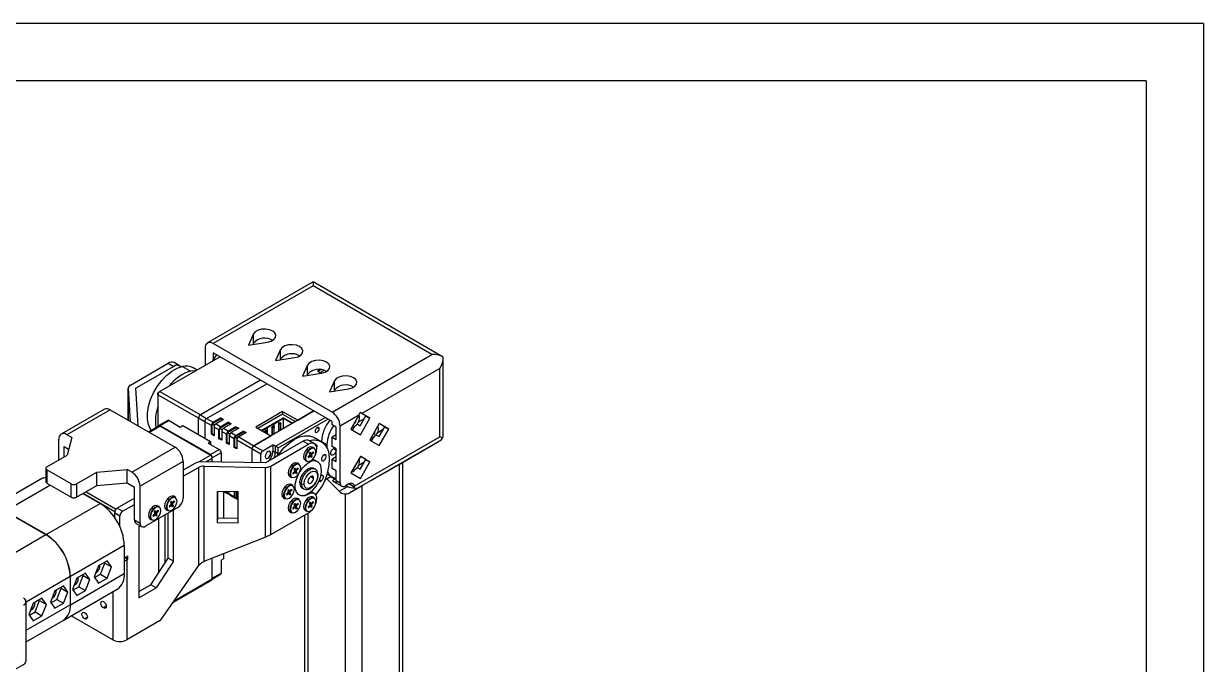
# Model space of a CAD drawing. Header units: millimetres. Extents: x 1167 to 2427, y 18 to 909.
# Drawn here: x 2117.7 to 2426.9, y 740.6 to 908.5 of the extents above; entities that cross this region are included whole.
import ezdxf

# ---------------------------------------------------------------- set-up
doc = ezdxf.new("R2010")
doc.units = ezdxf.units.MM
for name, color, linetype in [('1轮廓实线层', 7, 'Continuous'), ('2细线层', 4, 'Continuous'), ('图框层', 7, 'Continuous')]:
    doc.layers.add(name, color=color, linetype=linetype)

# ---------------------------------------------------------------- blocks, each defined once
blk = doc.blocks.new('ZwmFrameMain_A3^_^无分区图框^_^landscape')
at = {"layer": '1轮廓实线层'}
for q in [(0, 287), (390, 0)]:
    blk.add_line((390, 287), q, dxfattribs=at)
at = {"layer": '2细线层'}
for q in [(-25, 292), (395, -5)]:
    blk.add_line((395, 292), q, dxfattribs=at)

msp = doc.modelspace()

# ---------------------------------------------------------------- linework, layer by layer
at = {"color": 7, "linetype": 'Continuous', "lineweight": 25}
for p, q in [((2193.585, 840.828), (2165.922, 824.859)), ((2193.585, 839.814), (2167.422, 824.71)), ((2227.698, 821.136), (2193.585, 840.828)), ((2193.585, 840.828), (2193.585, 839.814)), ((2224.698, 821.853), (2193.585, 839.814)), ((2177.96, 827.2), (2176.615, 824.302)), ((2177.96, 824.75), (2177.96, 827.2)), ((2165.301, 823.485), (2165.301, 818.995)), ((2198.535, 806.749), (2167.422, 824.71)), ((2176.615, 824.302), (2181.634, 825.079)), ((2177.96, 824.75), (2177.84, 824.492)), ((2185.031, 823.118), (2183.686, 820.22)), ((2185.031, 820.668), (2185.031, 823.118)), ((2145.732, 813.821), (2155.631, 819.536)), ((2169.19, 821.24), (2153.422, 812.137)), ((2155.631, 819.536), (2157.045, 818.72)), ((2158.545, 818.868), (2157.131, 819.685)), ((2198.535, 804.3), (2167.422, 822.261)), ((2167.422, 822.261), (2167.422, 820.516)), ((2183.686, 820.22), (2188.705, 820.996)), ((2185.031, 820.668), (2184.911, 820.41)), ((2198.535, 806.749), (2224.698, 821.853)), ((2227.698, 800.757), (2227.698, 821.135)), ((2157.045, 818.72), (2147.146, 813.005)), ((2161.423, 817.444), (2159.301, 818.669)), ((2163.156, 817.757), (2162.186, 818.317)), ((2192.102, 819.036), (2190.757, 816.138)), ((2190.757, 816.138), (2195.776, 816.914)), ((2192.102, 816.586), (2191.982, 816.328)), ((2192.102, 816.586), (2192.102, 819.036)), ((2195.298, 817.861), (2194.717, 817.526)), ((2194.717, 817.526), (2195.424, 817.117)), ((2195.604, 817.834), (2194.893, 817.424)), ((2195.424, 817.117), (2196.387, 817.673)), ((2226.819, 818.179), (2206.338, 806.355)), ((2226.819, 800.25), (2226.819, 818.179)), ((2179.797, 815.117), (2164.028, 806.014)), ((2165.655, 805.075), (2181.423, 814.178)), ((2199.173, 814.953), (2197.828, 812.056)), ((2199.173, 812.504), (2199.173, 814.953)), ((2145.146, 813.005), (2145.146, 804.584)), ((2145.147, 812.967), (2145.636, 804.301)), ((2147.695, 803.266), (2147.146, 813.005)), ((2152.927, 811.28), (2152.927, 811.688)), ((2163.533, 805.157), (2152.927, 811.28)), ((2152.927, 811.28), (2152.927, 802.944)), ((2153.422, 812.137), (2164.028, 806.014)), ((2197.828, 812.056), (2202.847, 812.832)), ((2199.173, 812.504), (2199.053, 812.246)), ((2138.871, 807.488), (2127.558, 800.957)), ((2140.371, 807.34), (2129.058, 800.809)), ((2140.371, 807.34), (2157.413, 797.502)), ((2193.797, 807.035), (2178.029, 797.932)), ((2189.557, 804.587), (2193.797, 807.035)), ((2155.493, 804.557), (2153.16, 803.21)), ((2155.843, 804.522), (2153.51, 803.175)), ((2155.843, 804.522), (2158.778, 802.828)), ((2163.533, 800.818), (2163.533, 805.157)), ((2165.16, 804.218), (2163.533, 805.157)), ((2164.028, 806.014), (2165.655, 805.075)), ((2165.16, 804.218), (2165.16, 799.879)), ((2166.927, 803.198), (2165.16, 804.218)), ((2165.655, 805.075), (2167.422, 804.055)), ((2167.175, 803.708), (2169.402, 804.994)), ((2169.402, 805.198), (2167.422, 804.055)), ((2170.109, 804.79), (2168.129, 803.647)), ((2169.155, 802.565), (2171.382, 803.851)), ((2169.402, 805.198), (2170.109, 804.79)), ((2169.402, 804.994), (2169.402, 805.198)), ((2169.402, 804.994), (2169.932, 804.688)), ((2171.382, 804.055), (2169.402, 802.912)), ((2171.382, 804.055), (2172.089, 803.647)), ((2171.382, 803.851), (2171.382, 804.055)), ((2171.382, 803.851), (2171.912, 803.545)), ((2185.597, 806.873), (2178.526, 802.791)), ((2185.597, 806.21), (2179.1, 802.459)), ((2179.978, 801.953), (2185.703, 805.258)), ((2185.844, 805.013), (2183.375, 803.587)), ((2183.686, 797.768), (2196.767, 805.32)), ((2184.393, 797.36), (2197.474, 804.912)), ((2185.597, 806.873), (2189.557, 804.587)), ((2185.597, 806.873), (2185.597, 806.21)), ((2185.597, 806.21), (2188.983, 804.256)), ((2188.211, 803.81), (2185.703, 805.258)), ((2188.07, 803.728), (2185.844, 805.013)), ((2185.845, 802.444), (2185.844, 805.013)), ((2198.535, 803.402), (2198.535, 804.3)), ((2205.581, 805.918), (2200.656, 803.075)), ((2205.581, 805.918), (2203.46, 802.244)), ((2204.543, 803.848), (2204.474, 804.001)), ((2204.805, 804.124), (2204.543, 803.848)), ((2204.61, 804.236), (2204.805, 804.124)), ((2204.805, 804.124), (2204.691, 804.376)), ((2206.974, 805.007), (2205.403, 804.1)), ((2205.914, 803.171), (2207.399, 805.743)), ((2206.055, 806.518), (2205.925, 806.593)), ((2205.96, 800.8), (2208.46, 805.13)), ((2207.399, 805.743), (2206.055, 806.518)), ((2208.46, 805.13), (2206.338, 806.355)), ((2207.399, 805.743), (2208.46, 805.13)), ((2130.313, 800.084), (2129.058, 800.809)), ((2147.696, 803.111), (2147.696, 803.228)), ((2153.16, 803.079), (2150.456, 801.518)), ((2166.662, 795.582), (2153.51, 803.175)), ((2153.51, 803.044), (2166.662, 795.452)), ((2158.778, 802.828), (2159.414, 803.195)), ((2159.414, 803.195), (2166.697, 798.991)), ((2166.927, 800.911), (2166.927, 803.198)), ((2167.104, 801.013), (2166.927, 800.911)), ((2167.634, 800.503), (2166.927, 800.911)), ((2167.104, 801.013), (2167.104, 803.585)), ((2167.634, 800.707), (2167.104, 801.013)), ((2168.907, 802.055), (2167.634, 802.789)), ((2167.634, 802.789), (2167.634, 800.503)), ((2168.129, 803.647), (2169.402, 802.912)), ((2168.907, 799.768), (2168.907, 802.055)), ((2169.084, 799.87), (2169.084, 802.442)), ((2169.614, 801.646), (2169.614, 799.36)), ((2170.887, 800.912), (2169.614, 801.646)), ((2172.089, 803.647), (2170.109, 802.504)), ((2170.109, 802.504), (2171.382, 801.769)), ((2170.887, 798.625), (2170.887, 800.912)), ((2171.064, 798.727), (2171.064, 801.299)), ((2171.135, 801.422), (2173.362, 802.708)), ((2173.362, 802.912), (2171.382, 801.769)), ((2174.069, 802.504), (2172.089, 801.361)), ((2172.089, 801.361), (2173.362, 800.626)), ((2173.114, 800.279), (2175.342, 801.565)), ((2173.362, 802.912), (2174.069, 802.504)), ((2173.362, 802.708), (2173.362, 802.912)), ((2173.362, 802.708), (2173.892, 802.402)), ((2175.342, 801.769), (2173.362, 800.626)), ((2176.049, 801.361), (2174.069, 800.218)), ((2175.342, 801.769), (2176.049, 801.361)), ((2175.342, 801.565), (2175.342, 801.769)), ((2175.342, 801.565), (2175.872, 801.259)), ((2178.526, 802.791), (2182.486, 800.505)), ((2181.597, 802.561), (2180.26, 801.789)), ((2180.955, 801.727), (2180.955, 801.388)), ((2181.455, 802.642), (2183.233, 803.669)), ((2181.455, 802.642), (2181.597, 802.561)), ((2181.555, 801.042), (2181.555, 801.727)), ((2181.597, 801.018), (2181.597, 802.561)), ((2182.751, 802.764), (2182.752, 800.658)), ((2183.233, 803.669), (2183.375, 803.587)), ((2183.233, 802.902), (2183.233, 803.669)), ((2183.352, 801.005), (2183.351, 802.765)), ((2183.375, 801.018), (2183.375, 803.587)), ((2184.547, 803.802), (2184.548, 801.695)), ((2185.148, 802.041), (2185.147, 803.802)), ((2199.596, 802.789), (2198.535, 803.402)), ((2199.596, 800.748), (2198.535, 800.135)), ((2199.596, 799.523), (2199.596, 802.789)), ((2200.656, 788.214), (2200.656, 803.075)), ((2203.46, 802.244), (2205.96, 800.8)), ((2204.415, 803.024), (2203.838, 802.025)), ((2205.1, 803.641), (2205.914, 803.171)), ((2210.909, 803.716), (2208.409, 799.385)), ((2209.493, 800.99), (2209.424, 801.143)), ((2209.754, 801.266), (2209.493, 800.99)), ((2209.56, 801.378), (2209.754, 801.266)), ((2209.754, 801.266), (2209.641, 801.518)), ((2210.05, 800.782), (2210.864, 800.312)), ((2211.924, 802.149), (2210.353, 801.242)), ((2210.864, 800.312), (2212.349, 802.884)), ((2213.409, 802.272), (2210.909, 803.716)), ((2211.005, 803.66), (2210.909, 803.715)), ((2210.909, 797.942), (2213.409, 802.272)), ((2212.349, 802.884), (2211.005, 803.66)), ((2212.349, 802.884), (2213.409, 802.272)), ((2126.936, 794.237), (2126.936, 799.584)), ((2128.351, 795.053), (2128.351, 797.706)), ((2128.351, 797.706), (2129.506, 797.039)), ((2130.313, 800.084), (2129.093, 795.482)), ((2166.061, 798.623), (2166.697, 798.991)), ((2166.061, 798.623), (2168.996, 796.929)), ((2166.697, 798.991), (2166.697, 798.256)), ((2169.084, 799.87), (2168.907, 799.768)), ((2169.614, 799.36), (2168.907, 799.768)), ((2169.614, 799.564), (2169.084, 799.87)), ((2171.064, 798.727), (2170.887, 798.625)), ((2171.594, 798.217), (2170.887, 798.625)), ((2171.594, 798.421), (2171.064, 798.727)), ((2171.594, 800.503), (2171.594, 798.217)), ((2172.867, 799.769), (2171.594, 800.503)), ((2172.867, 797.482), (2172.867, 799.769)), ((2173.044, 797.584), (2173.044, 800.156)), ((2177.534, 797.074), (2173.574, 799.36)), ((2173.574, 799.36), (2173.574, 797.074)), ((2174.069, 800.218), (2178.029, 797.932)), ((2178.029, 797.932), (2182.486, 800.505)), ((2178.029, 797.932), (2180.362, 796.585)), ((2180.362, 796.585), (2183.049, 798.136)), ((2190.987, 799.126), (2181.087, 793.411)), ((2182.501, 792.595), (2192.401, 798.309)), ((2183.686, 797.768), (2183.049, 798.136)), ((2183.049, 798.136), (2183.049, 796.503)), ((2184.393, 797.36), (2183.686, 797.768)), ((2183.686, 796.135), (2183.686, 797.768)), ((2190.987, 799.126), (2192.401, 798.309)), ((2193.901, 798.458), (2192.486, 799.274)), ((2195.845, 798.886), (2193.723, 800.111)), ((2195.79, 799.041), (2197.205, 798.224)), ((2195.79, 798.917), (2195.79, 799.041)), ((2197.205, 798.224), (2197.205, 797.467)), ((2198.535, 797.686), (2198.535, 800.135)), ((2198.535, 800.135), (2199.596, 799.523)), ((2199.596, 797.073), (2198.535, 797.686)), ((2204.365, 787.287), (2226.819, 800.25)), ((2226.198, 798.876), (2205.742, 787.067)), ((2208.409, 799.385), (2210.909, 797.942)), ((2209.365, 800.165), (2208.788, 799.167)), ((2216.213, 793.11), (2226.198, 798.876)), ((2123.79, 792.42), (2129.093, 795.482)), ((2146.099, 790.971), (2157.413, 797.502)), ((2166.662, 795.582), (2168.996, 796.929)), ((2169.491, 796.072), (2167.157, 794.725)), ((2167.157, 793.673), (2167.157, 794.725)), ((2167.157, 793.673), (2167.157, 794.594)), ((2169.491, 796.072), (2169.491, 793.629)), ((2173.044, 797.584), (2172.867, 797.482)), ((2173.574, 797.074), (2172.867, 797.482)), ((2173.574, 797.278), (2173.044, 797.584)), ((2177.534, 797.074), (2177.534, 793.478)), ((2179.867, 795.727), (2177.534, 797.074)), ((2179.867, 793.434), (2179.867, 795.727)), ((2182.38, 795.583), (2182.38, 796.304)), ((2182.519, 795.943), (2182.448, 795.983)), ((2183.049, 796.503), (2183.686, 796.135)), ((2183.686, 796.135), (2184.393, 796.135)), ((2184.252, 795.238), (2184.393, 796.135)), ((2184.393, 796.135), (2184.393, 797.36)), ((2191.917, 797.025), (2192.37, 796.764)), ((2192.259, 794.964), (2192.782, 795.515)), ((2192.259, 794.964), (2192.367, 794.724)), ((2192.367, 794.724), (2192.89, 795.276)), ((2192.827, 796.27), (2192.566, 795.994)), ((2192.566, 795.994), (2192.782, 795.515)), ((2192.673, 795.401), (2192.89, 795.276)), ((2192.685, 796.12), (2192.76, 795.954)), ((2192.76, 795.954), (2193.043, 795.791)), ((2192.827, 796.27), (2193.043, 795.791)), ((2192.977, 795.829), (2192.868, 795.715)), ((2193.084, 795.236), (2192.868, 795.715)), ((2192.868, 795.715), (2193.151, 795.551)), ((2193.106, 794.797), (2192.89, 795.276)), ((2193.084, 795.236), (2192.965, 795.109)), ((2193.566, 796.342), (2193.043, 795.791)), ((2193.084, 795.236), (2193.367, 795.072)), ((2193.367, 795.072), (2193.106, 794.797)), ((2193.674, 796.103), (2193.151, 795.551)), ((2193.367, 795.072), (2193.151, 795.551)), ((2193.91, 797.298), (2193.457, 797.559)), ((2193.457, 796.228), (2193.674, 796.103)), ((2193.566, 796.342), (2193.674, 796.103)), ((2199.596, 795.032), (2198.535, 794.42)), ((2199.596, 793.807), (2199.596, 797.073)), ((2205.96, 795.142), (2203.46, 790.812)), ((2206.055, 795.087), (2205.959, 795.142)), ((2208.46, 793.699), (2205.96, 795.142)), ((2207.399, 794.311), (2206.055, 795.087)), ((2212.522, 790.98), (2219.593, 795.062)), ((2216.091, 793.04), (2219.593, 795.062)), ((2123.497, 792.012), (2123.497, 788.501)), ((2130.154, 787.93), (2123.79, 791.604)), ((2123.79, 791.604), (2123.79, 788.093)), ((2136.871, 790.991), (2144.844, 791.696)), ((2146.099, 790.971), (2144.844, 791.696)), ((2144.844, 788.184), (2144.844, 791.696)), ((2159.534, 793.828), (2148.22, 787.297)), ((2159.534, 793.828), (2159.534, 784.193)), ((2162.738, 793.391), (2159.534, 791.541)), ((2159.534, 789.908), (2163.539, 792.22)), ((2163.539, 792.22), (2163.539, 766.432)), ((2181.087, 793.411), (2164.217, 793.728)), ((2165.018, 792.558), (2181.021, 792.257)), ((2165.018, 767.648), (2165.018, 792.558)), ((2181.021, 792.257), (2181.022, 773.936)), ((2182.501, 774.631), (2182.501, 792.595)), ((2187.917, 792.802), (2188.37, 792.541)), ((2188.827, 792.047), (2188.566, 791.772)), ((2188.566, 791.772), (2188.782, 791.293)), ((2188.685, 791.898), (2188.76, 791.732)), ((2188.76, 791.732), (2189.043, 791.568)), ((2188.827, 792.047), (2189.043, 791.568)), ((2188.977, 791.607), (2188.868, 791.492)), ((2189.084, 791.013), (2188.868, 791.492)), ((2188.868, 791.492), (2189.151, 791.329)), ((2189.566, 792.12), (2189.043, 791.568)), ((2189.674, 791.88), (2189.151, 791.329)), ((2189.91, 793.076), (2189.457, 793.337)), ((2189.457, 792.005), (2189.674, 791.88)), ((2189.566, 792.12), (2189.674, 791.88)), ((2191.457, 794.095), (2191.91, 793.834)), ((2194.113, 791.803), (2193.484, 792.166)), ((2194.759, 793.739), (2193.54, 794.443)), ((2198.535, 791.97), (2198.535, 794.42)), ((2198.535, 794.42), (2199.596, 793.807)), ((2199.596, 791.358), (2198.535, 791.97)), ((2204.415, 791.592), (2204.076, 791.004)), ((2204.543, 792.417), (2204.474, 792.57)), ((2204.543, 792.417), (2204.805, 792.693)), ((2204.61, 792.805), (2204.805, 792.693)), ((2204.805, 792.693), (2204.691, 792.945)), ((2205.1, 792.209), (2205.914, 791.739)), ((2206.974, 793.576), (2205.403, 792.669)), ((2205.914, 791.739), (2207.399, 794.311)), ((2205.96, 789.369), (2208.46, 793.699)), ((2216.213, 793.11), (2206.313, 787.395)), ((2207.399, 794.311), (2208.46, 793.699)), ((2209.02, 788.958), (2216.091, 793.04)), ((2216.091, 793.041), (2216.091, 793.04)), ((2216.213, 731.692), (2216.213, 793.11)), ((2217.091, 732.502), (2217.091, 793.617)), ((2122.635, 789.387), (2108.493, 781.223)), ((2122.635, 789.387), (2123.497, 789.722)), ((2131.568, 787.93), (2136.871, 790.991)), ((2136.871, 787.48), (2136.871, 790.991)), ((2187.457, 789.873), (2187.91, 789.611)), ((2188.259, 790.742), (2188.782, 791.293)), ((2188.259, 790.742), (2188.367, 790.502)), ((2188.367, 790.502), (2188.89, 791.053)), ((2188.673, 791.178), (2188.89, 791.053)), ((2189.106, 790.574), (2188.89, 791.053)), ((2189.084, 791.013), (2188.965, 790.887)), ((2189.084, 791.013), (2189.367, 790.85)), ((2189.367, 790.85), (2189.106, 790.574)), ((2189.367, 790.85), (2189.151, 791.329)), ((2198.276, 789.86), (2196.655, 788.925)), ((2198.276, 789.86), (2196.655, 788.925)), ((2197.145, 789.207), (2200.396, 785.99)), ((2197.247, 790.454), (2198.448, 789.761)), ((2198.224, 789.83), (2199.355, 789.177)), ((2199.596, 789.316), (2198.686, 788.791)), ((2198.686, 788.791), (2199.747, 788.179)), ((2198.949, 788.523), (2201.071, 787.298)), ((2199.596, 788.826), (2199.596, 791.358)), ((2199.596, 788.826), (2200.656, 788.214)), ((2203.46, 790.812), (2205.96, 789.369)), ((2204.076, 791.004), (2203.697, 791.223)), ((2212.522, 790.98), (2209.02, 788.958)), ((2123.79, 788.093), (2130.154, 784.419)), ((2130.154, 784.419), (2130.154, 787.93)), ((2131.568, 787.93), (2131.568, 784.419)), ((2131.568, 784.419), (2136.871, 787.48)), ((2133.269, 785.4), (2137.741, 782.818)), ((2133.356, 785.451), (2141.587, 780.7)), ((2134.064, 785.86), (2141.941, 781.312)), ((2136.871, 787.48), (2144.844, 788.184)), ((2144.844, 788.184), (2146.806, 787.052)), ((2146.806, 778.478), (2146.806, 787.052)), ((2148.22, 777.662), (2148.22, 787.297)), ((2173.949, 785.858), (2168.452, 785.961)), ((2168.452, 785.961), (2168.452, 777.796)), ((2168.517, 785.96), (2168.517, 778.95)), ((2170.127, 785.93), (2170.127, 778.919)), ((2170.127, 785.926), (2171.032, 785.403)), ((2170.887, 785.915), (2170.887, 785.724)), ((2171.064, 785.912), (2171.064, 785.54)), ((2171.085, 785.494), (2171.607, 785.193)), ((2171.594, 785.316), (2171.594, 785.902)), ((2171.594, 785.316), (2172.867, 784.581)), ((2172.867, 785.878), (2172.867, 784.581)), ((2173.044, 785.875), (2173.044, 784.397)), ((2173.574, 784.173), (2173.574, 785.865)), ((2173.949, 777.692), (2173.949, 785.858)), ((2186.261, 787.227), (2186.713, 786.966)), ((2186.602, 785.166), (2187.125, 785.717)), ((2186.71, 784.927), (2187.233, 785.478)), ((2187.17, 786.472), (2186.909, 786.196)), ((2186.909, 786.196), (2187.125, 785.717)), ((2187.016, 785.603), (2187.233, 785.478)), ((2187.029, 786.322), (2187.104, 786.156)), ((2187.104, 786.156), (2187.386, 785.993)), ((2187.17, 786.472), (2187.386, 785.993)), ((2187.32, 786.031), (2187.212, 785.917)), ((2187.428, 785.438), (2187.212, 785.917)), ((2187.212, 785.917), (2187.494, 785.753)), ((2187.449, 784.999), (2187.233, 785.478)), ((2187.428, 785.438), (2187.308, 785.312)), ((2187.909, 786.544), (2187.386, 785.993)), ((2187.428, 785.438), (2187.71, 785.274)), ((2188.017, 786.305), (2187.494, 785.753)), ((2187.71, 785.274), (2187.494, 785.753)), ((2188.253, 787.5), (2187.8, 787.761)), ((2187.801, 786.43), (2188.017, 786.305)), ((2187.909, 786.544), (2188.017, 786.305)), ((2190.484, 786.97), (2191.113, 786.607)), ((2193.901, 785.393), (2193.049, 785.885)), ((2200.396, 785.99), (2202.634, 787.284)), ((2202.962, 787.912), (2202.07, 787.397)), ((2202.254, 787.503), (2202.634, 787.284)), ((2203.209, 785.603), (2206.667, 787.599)), ((2205.742, 787.067), (2203.209, 785.603)), ((2204.365, 787.287), (2204.369, 787.099)), ((2206.667, 787.599), (2206.313, 787.395)), ((2206.313, 787.395), (2206.313, 725.977)), ((2123.599, 774.654), (2137.741, 782.818)), ((2146.806, 784.193), (2142.232, 781.553)), ((2143.646, 780.736), (2146.806, 782.561)), ((2153.265, 781.958), (2152.812, 782.219)), ((2155.515, 784.134), (2155.968, 783.872)), ((2155.857, 782.073), (2156.379, 782.624)), ((2155.965, 781.833), (2156.487, 782.384)), ((2156.425, 783.379), (2156.163, 783.103)), ((2156.163, 783.103), (2156.379, 782.624)), ((2156.271, 782.509), (2156.487, 782.384)), ((2156.283, 783.229), (2156.358, 783.063)), ((2156.358, 783.063), (2156.641, 782.9)), ((2156.425, 783.379), (2156.641, 782.9)), ((2156.575, 782.938), (2156.466, 782.823)), ((2156.682, 782.344), (2156.466, 782.823)), ((2156.466, 782.823), (2156.749, 782.66)), ((2156.703, 781.905), (2156.487, 782.384)), ((2156.682, 782.344), (2156.562, 782.218)), ((2157.164, 783.451), (2156.641, 782.9)), ((2156.682, 782.344), (2156.965, 782.181)), ((2157.272, 783.211), (2156.749, 782.66)), ((2156.965, 782.181), (2156.749, 782.66)), ((2157.507, 784.407), (2157.055, 784.668)), ((2157.055, 783.336), (2157.272, 783.211)), ((2157.164, 783.451), (2157.272, 783.211)), ((2171.739, 784.995), (2173.012, 784.26)), ((2173.064, 784.351), (2173.587, 784.05)), ((2173.719, 783.852), (2173.949, 783.72)), ((2185.801, 784.297), (2186.253, 784.036)), ((2186.602, 785.166), (2186.71, 784.927)), ((2187.71, 785.274), (2187.449, 784.999)), ((2187.917, 783.564), (2188.37, 783.303)), ((2188.827, 782.809), (2188.566, 782.534)), ((2188.566, 782.534), (2188.782, 782.055)), ((2188.685, 782.66), (2188.76, 782.494)), ((2188.76, 782.494), (2189.043, 782.33)), ((2188.827, 782.809), (2189.043, 782.33)), ((2188.977, 782.369), (2188.868, 782.254)), ((2189.084, 781.775), (2188.868, 782.254)), ((2188.868, 782.254), (2189.151, 782.091)), ((2189.566, 782.882), (2189.043, 782.33)), ((2189.674, 782.642), (2189.151, 782.091)), ((2189.91, 783.838), (2189.457, 784.099)), ((2189.457, 782.767), (2189.674, 782.642)), ((2189.566, 782.882), (2189.674, 782.642)), ((2191.917, 783.96), (2192.37, 783.699)), ((2192.259, 781.899), (2192.782, 782.451)), ((2192.367, 781.66), (2192.89, 782.211)), ((2192.827, 783.205), (2192.566, 782.93)), ((2192.566, 782.93), (2192.782, 782.451)), ((2192.673, 782.336), (2192.89, 782.211)), ((2192.685, 783.056), (2192.76, 782.89)), ((2192.76, 782.89), (2193.043, 782.726)), ((2192.827, 783.205), (2193.043, 782.726)), ((2192.977, 782.764), (2192.868, 782.65)), ((2193.084, 782.171), (2192.868, 782.65)), ((2192.868, 782.65), (2193.151, 782.487)), ((2193.106, 781.732), (2192.89, 782.211)), ((2193.566, 783.277), (2193.043, 782.726)), ((2193.674, 783.038), (2193.151, 782.487)), ((2193.367, 782.008), (2193.151, 782.487)), ((2193.91, 784.233), (2193.457, 784.495)), ((2193.457, 783.163), (2193.674, 783.038)), ((2193.566, 783.277), (2193.674, 783.038)), ((2112.972, 780.765), (2123.578, 774.642)), ((2123.599, 774.654), (2112.993, 780.777)), ((2142.939, 779.512), (2141.524, 780.328)), ((2141.524, 780.328), (2141.524, 779.195)), ((2142.232, 781.553), (2143.646, 780.736)), ((2142.939, 776.71), (2142.939, 779.512)), ((2158.12, 781.744), (2149.634, 776.845)), ((2151.272, 781.684), (2151.725, 781.423)), ((2151.614, 779.623), (2152.137, 780.175)), ((2151.614, 779.623), (2151.722, 779.384)), ((2151.722, 779.384), (2152.245, 779.935)), ((2152.182, 780.929), (2151.921, 780.654)), ((2151.921, 780.654), (2152.137, 780.175)), ((2152.028, 780.06), (2152.245, 779.935)), ((2152.04, 780.78), (2152.115, 780.614)), ((2152.115, 780.614), (2152.398, 780.45)), ((2152.182, 780.929), (2152.398, 780.45)), ((2152.332, 780.489), (2152.223, 780.374)), ((2152.439, 779.895), (2152.223, 780.374)), ((2152.223, 780.374), (2152.506, 780.211)), ((2152.461, 779.456), (2152.245, 779.935)), ((2152.439, 779.895), (2152.32, 779.769)), ((2152.921, 781.002), (2152.398, 780.45)), ((2152.439, 779.895), (2152.722, 779.732)), ((2152.722, 779.732), (2152.461, 779.456)), ((2153.029, 780.762), (2152.506, 780.211)), ((2152.722, 779.732), (2152.506, 780.211)), ((2152.812, 780.887), (2153.029, 780.762)), ((2152.921, 781.002), (2153.029, 780.762)), ((2154.783, 767.249), (2154.783, 779.817)), ((2155.055, 781.204), (2155.508, 780.943)), ((2155.589, 768.486), (2155.589, 780.283)), ((2155.857, 782.073), (2155.965, 781.833)), ((2156.965, 782.181), (2156.703, 781.905)), ((2157.003, 767.669), (2157.003, 781.099)), ((2182.501, 774.631), (2192.401, 780.346)), ((2187.457, 780.635), (2187.91, 780.373)), ((2188.259, 781.503), (2188.782, 782.055)), ((2188.259, 781.503), (2188.367, 781.264)), ((2188.367, 781.264), (2188.89, 781.815)), ((2188.673, 781.94), (2188.89, 781.815)), ((2189.106, 781.336), (2188.89, 781.815)), ((2189.084, 781.775), (2188.965, 781.649)), ((2189.084, 781.775), (2189.367, 781.612)), ((2189.367, 781.612), (2189.106, 781.336)), ((2189.367, 781.612), (2189.151, 782.091)), ((2191.292, 779.706), (2191.292, 732.502)), ((2191.457, 781.03), (2191.91, 780.769)), ((2192.259, 781.899), (2192.367, 781.66)), ((2193.084, 782.171), (2192.965, 782.045)), ((2193.084, 782.171), (2193.367, 782.008)), ((2193.367, 782.008), (2193.106, 781.732)), ((2146.806, 778.478), (2148.22, 777.662)), ((2147.22, 777.563), (2148.635, 776.746)), ((2148.342, 776.915), (2147.923, 776.673)), ((2147.923, 776.673), (2147.923, 758.084)), ((2150.812, 778.755), (2151.265, 778.493)), ((2153.156, 764.755), (2153.156, 778.878)), ((2168.517, 778.95), (2168.452, 777.796)), ((2168.452, 777.796), (2173.949, 777.692)), ((2173.949, 778.848), (2168.517, 778.95)), ((2109.012, 766.233), (2123.578, 774.642)), ((2165.018, 767.648), (2181.022, 773.936)), ((2181.022, 773.936), (2181.749, 774.358)), ((2144.105, 771.796), (2129.963, 763.632)), ((2144.105, 771.796), (2144.105, 764.447)), ((2139.592, 767.802), (2137.305, 766.482)), ((2137.824, 764.25), (2138.967, 767.196)), ((2138.967, 767.196), (2138.844, 767.37)), ((2138.967, 767.196), (2140.735, 766.175)), ((2140.735, 766.175), (2139.592, 767.802)), ((2144.105, 768.492), (2145.06, 769.043)), ((2144.353, 768.635), (2145.06, 768.227)), ((2144.777, 768.063), (2145.06, 768.227)), ((2144.777, 768.063), (2144.777, 747.095)), ((2145.06, 768.227), (2145.06, 769.043)), ((2151.049, 761.522), (2155.589, 768.486)), ((2157.003, 767.669), (2152.463, 760.706)), ((2157.003, 767.669), (2155.589, 768.486)), ((2167.157, 763.207), (2167.157, 768.489)), ((2167.157, 763.076), (2167.157, 768.489)), ((2169.491, 767.942), (2170.127, 768.31)), ((2169.491, 767.942), (2169.491, 764.554)), ((2170.127, 769.655), (2170.127, 768.31)), ((2129.963, 756.283), (2144.105, 764.447)), ((2133.935, 764.536), (2131.649, 763.216)), ((2132.167, 760.984), (2133.31, 763.93)), ((2133.31, 763.93), (2133.187, 764.105)), ((2133.31, 763.93), (2135.078, 762.91)), ((2135.078, 762.91), (2133.935, 764.536)), ((2137.305, 766.482), (2136.162, 763.536)), ((2136.285, 763.361), (2137.824, 764.25)), ((2137.824, 764.25), (2139.592, 763.229)), ((2139.592, 763.229), (2140.735, 766.175)), ((2153.732, 752.424), (2163.539, 766.432)), ((2167.146, 762.964), (2169.346, 764.233)), ((2167.157, 763.207), (2169.491, 764.554)), ((2128.186, 761.217), (2125.9, 759.898)), ((2126.418, 757.665), (2127.561, 760.612)), ((2127.561, 760.612), (2127.439, 760.786)), ((2127.561, 760.612), (2129.329, 759.591)), ((2129.329, 759.591), (2128.186, 761.217)), ((2129.942, 763.619), (2129.942, 756.27)), ((2129.963, 756.283), (2129.963, 763.632)), ((2131.649, 763.216), (2130.506, 760.27)), ((2130.628, 760.096), (2132.167, 760.984)), ((2132.167, 760.984), (2133.935, 759.963)), ((2133.935, 759.963), (2135.078, 762.91)), ((2136.162, 763.536), (2137.305, 761.909)), ((2137.305, 761.909), (2139.592, 763.229)), ((2147.923, 759.717), (2151.049, 761.522)), ((2147.923, 758.084), (2152.463, 760.706)), ((2152.463, 760.706), (2151.049, 761.522)), ((2156.864, 756.897), (2167.012, 762.756)), ((2122.529, 757.952), (2120.243, 756.632)), ((2121.905, 757.346), (2121.782, 757.52)), ((2123.672, 756.325), (2122.529, 757.952)), ((2125.9, 759.898), (2124.757, 756.951)), ((2124.879, 756.777), (2126.418, 757.665)), ((2125.275, 758.067), (2125.168, 758.011)), ((2126.418, 757.665), (2128.186, 756.645)), ((2128.099, 752.162), (2142.241, 760.326)), ((2128.186, 756.645), (2129.329, 759.591)), ((2130.506, 760.27), (2131.649, 758.644)), ((2131.649, 758.644), (2133.935, 759.963)), ((2118.353, 741.534), (2118.353, 757.048)), ((2120.243, 756.632), (2119.1, 753.686)), ((2119.223, 753.511), (2120.761, 754.4)), ((2119.618, 754.801), (2119.511, 754.746)), ((2120.761, 754.4), (2121.905, 757.346)), ((2120.761, 754.4), (2122.529, 753.379)), ((2121.905, 757.346), (2123.672, 756.325)), ((2122.529, 753.379), (2123.672, 756.325)), ((2124.757, 756.951), (2125.9, 755.325)), ((2125.9, 755.325), (2128.186, 756.645)), ((2118.353, 746.536), (2128.078, 752.15)), ((2119.1, 753.686), (2120.243, 752.059)), ((2120.243, 752.059), (2122.529, 753.379)), ((2141.1, 747.095), (2130.211, 753.381)), ((2153.313, 752.022), (2144.777, 747.095)), ((2108.794, 735.489), (2117.709, 740.636))]:
    msp.add_line(p, q, dxfattribs=at)
at = {"color": 8, "linetype": 'Continuous', "lineweight": 25}
for p, q in [((2145.147, 804.583), (2145.147, 812.967)), ((2153.51, 803.044), (2150.661, 801.4)), ((2167.746, 803.215), (2167.104, 803.585)), ((2167.175, 803.708), (2167.817, 803.337)), ((2169.726, 802.072), (2169.084, 802.442)), ((2169.155, 802.565), (2169.796, 802.194)), ((2171.706, 800.929), (2171.064, 801.299)), ((2171.135, 801.422), (2171.776, 801.051)), ((2181.043, 801.604), (2181.043, 801.337)), ((2182.839, 802.642), (2182.84, 800.709)), ((2184.635, 803.679), (2184.636, 801.746)), ((2194.646, 802.667), (2195.176, 802.361)), ((2195.146, 802.547), (2194.823, 802.734)), ((2173.686, 799.786), (2173.044, 800.156)), ((2173.114, 800.279), (2173.756, 799.908)), ((2163.6, 793.684), (2166.662, 795.452)), ((2167.157, 794.594), (2165.611, 793.702)), ((2197.003, 795.278), (2196.512, 795.562)), ((2198.888, 797.155), (2199.596, 796.747)), ((2192.966, 789.858), (2193.709, 789.43)), ((2195.27, 789.006), (2195.715, 788.749)), ((2124.727, 787.551), (2112.993, 780.777)), ((2170.544, 785.922), (2170.887, 785.724)), ((2171.064, 785.54), (2171.6, 785.231)), ((2171.6, 785.23), (2171.064, 785.54)), ((2190.492, 787.98), (2190.103, 788.205)), ((2192.401, 785.245), (2192.259, 785.326)), ((2202.07, 724.563), (2202.07, 785.284)), ((2204.369, 787.099), (2202.961, 787.912)), ((2173.044, 784.397), (2173.58, 784.088)), ((2173.58, 784.087), (2173.044, 784.397)), ((2173.574, 784.173), (2173.949, 783.956)), ((2192.171, 780.213), (2192.171, 730.278)), ((2129.942, 763.619), (2118.353, 756.929)), ((2157.142, 757.295), (2167.157, 763.076)), ((2141.1, 759.668), (2141.1, 747.095)), ((2118.353, 749.58), (2129.942, 756.27)), ((2139.368, 755.852), (2138.661, 755.444)), ((2134.418, 752.993), (2133.711, 752.585))]:
    msp.add_line(p, q, dxfattribs=at)
at = {"color": 7, "linetype": 'Continuous', "lineweight": 25, "flags": 128}
for points in [[(2181.634, 825.079), (2182.578, 825.333), (2183.315, 825.758), (2183.755, 826.303), (2183.846, 826.902), (2183.576, 827.483), (2182.979, 827.976), (2182.125, 828.321), (2181.119, 828.477), (2180.081, 828.424), (2179.137, 828.17), (2178.4, 827.745), (2177.96, 827.2)], [(2188.705, 820.996), (2189.649, 821.251), (2190.386, 821.676), (2190.826, 822.221), (2190.917, 822.82), (2190.647, 823.401), (2190.05, 823.894), (2189.196, 824.239), (2188.19, 824.395), (2187.152, 824.342), (2186.208, 824.088), (2185.471, 823.663), (2185.031, 823.118)], [(2195.776, 816.914), (2196.72, 817.169), (2197.457, 817.594), (2197.897, 818.139), (2197.988, 818.738), (2197.718, 819.319), (2197.121, 819.812), (2196.267, 820.157), (2195.261, 820.313), (2194.223, 820.26), (2193.279, 820.006), (2192.542, 819.581), (2192.102, 819.036)], [(2151.192, 801.865), (2150.921, 802.256), (2150.402, 803.44), (2150.144, 804.864), (2150.157, 806.472), (2150.439, 808.203), (2150.982, 809.989), (2151.762, 811.762), (2152.751, 813.455), (2153.911, 815.001), (2155.196, 816.342), (2156.558, 817.426), (2157.944, 818.212), (2159.301, 818.669)], [(2162.794, 817.548), (2162.698, 817.554), (2161.423, 817.444)], [(2202.847, 812.832), (2203.791, 813.087), (2204.528, 813.512), (2204.968, 814.057), (2205.059, 814.656), (2204.789, 815.237), (2204.192, 815.73), (2203.338, 816.075), (2202.332, 816.231), (2201.294, 816.178), (2200.35, 815.924), (2199.613, 815.499), (2199.173, 814.953)], [(2153.068, 811.933), (2153.266, 812.047), (2153.422, 812.137)], [(2184.635, 803.679), (2184.57, 803.736), (2184.547, 803.802), (2184.57, 803.868), (2184.635, 803.924), (2184.732, 803.962), (2184.847, 803.975), (2184.962, 803.962), (2185.059, 803.925)], [(2185.059, 803.925), (2185.124, 803.868), (2185.147, 803.802), (2185.124, 803.736), (2185.059, 803.68), (2184.962, 803.642), (2184.847, 803.629), (2184.732, 803.642), (2184.635, 803.679)], [(2147.687, 803.117), (2147.692, 803.148), (2147.695, 803.266)], [(2153.026, 803.002), (2153.053, 803.086), (2153.098, 803.159), (2153.16, 803.21), (2153.235, 803.237), (2153.321, 803.241), (2153.413, 803.22), (2153.51, 803.175)], [(2181.043, 801.604), (2180.978, 801.661), (2180.955, 801.727), (2180.978, 801.793), (2181.043, 801.849), (2181.14, 801.887), (2181.255, 801.9), (2181.37, 801.887), (2181.467, 801.85)], [(2181.467, 801.85), (2181.532, 801.793), (2181.555, 801.727), (2181.532, 801.661), (2181.467, 801.605), (2181.37, 801.567), (2181.255, 801.554), (2181.14, 801.567), (2181.043, 801.604)], [(2182.839, 802.642), (2182.774, 802.698), (2182.751, 802.764), (2182.774, 802.831), (2182.839, 802.887), (2182.936, 802.925), (2183.051, 802.938), (2183.166, 802.925), (2183.263, 802.887)], [(2183.263, 802.887), (2183.328, 802.831), (2183.351, 802.765), (2183.328, 802.698), (2183.263, 802.642), (2183.166, 802.604), (2183.051, 802.591), (2182.936, 802.604), (2182.839, 802.642)], [(2194.116, 801.748), (2194.156, 801.537), (2194.271, 801.405), (2194.443, 801.371), (2194.646, 801.442), (2194.849, 801.606), (2195.021, 801.838), (2195.136, 802.103), (2195.176, 802.361)], [(2195.146, 802.547), (2195.069, 802.668), (2194.952, 802.731), (2194.807, 802.731), (2194.646, 802.667), (2194.485, 802.545), (2194.34, 802.378), (2194.223, 802.18), (2194.146, 801.97)], [(2184.299, 795.265), (2184.73, 795.883), (2185.945, 797.355), (2187.267, 798.599), (2188.645, 799.569), (2190.026, 800.228), (2191.357, 800.548), (2192.586, 800.52), (2193.668, 800.142), (2193.723, 800.111)], [(2194.117, 798.29), (2194.283, 798.297), (2194.46, 798.199), (2194.558, 797.992), (2194.561, 797.707), (2194.496, 797.456)], [(2182.519, 795.943), (2182.462, 796.238), (2182.302, 796.423), (2182.061, 796.47), (2181.777, 796.371), (2181.492, 796.142), (2181.252, 795.817), (2181.091, 795.446), (2181.034, 795.085)], [(2181.034, 795.085), (2181.091, 794.79), (2181.252, 794.605), (2181.492, 794.558), (2181.777, 794.657), (2182.061, 794.886), (2182.302, 795.211), (2182.462, 795.582), (2182.519, 795.943)], [(2181.217, 794.627), (2181.422, 794.599), (2181.706, 794.697), (2181.99, 794.927), (2182.231, 795.252), (2182.392, 795.623), (2182.448, 795.983)], [(2182.448, 795.983), (2182.392, 796.279), (2182.265, 796.442)], [(2191.917, 797.025), (2191.458, 796.406), (2191.151, 795.7), (2191.043, 795.012), (2191.15, 794.449), (2191.456, 794.096), (2191.457, 794.095)], [(2192.37, 796.764), (2191.911, 796.145), (2191.604, 795.438), (2191.496, 794.751), (2191.603, 794.188), (2191.909, 793.834), (2191.91, 793.834)], [(2192.448, 796.683), (2192.007, 796.089), (2191.713, 795.411), (2191.609, 794.751), (2191.712, 794.21), (2192.006, 793.871), (2192.446, 793.785), (2192.965, 793.965), (2193.485, 794.384)], [(2191.882, 797.01), (2191.879, 797.018), (2191.878, 797.025), (2191.88, 797.031), (2191.884, 797.034), (2191.89, 797.035), (2191.897, 797.034), (2191.907, 797.03), (2191.917, 797.025)], [(2193.485, 794.384), (2193.926, 794.977), (2194.22, 795.656), (2194.324, 796.316), (2194.221, 796.856), (2193.927, 797.196), (2193.487, 797.282), (2192.968, 797.102), (2192.448, 796.683)], [(2197.003, 795.278), (2196.906, 795.485), (2196.728, 795.583), (2196.498, 795.557), (2196.25, 795.41), (2196.021, 795.166), (2195.848, 794.861), (2195.755, 794.541), (2195.758, 794.256)], [(2195.758, 794.256), (2195.856, 794.049), (2196.033, 793.951), (2196.263, 793.977), (2196.512, 794.124), (2196.74, 794.368), (2196.914, 794.673), (2197.006, 794.993), (2197.003, 795.278)], [(2198.181, 795.93), (2198.235, 796.274), (2198.389, 796.627), (2198.618, 796.937), (2198.889, 797.155), (2199.159, 797.249), (2199.313, 797.236)], [(2199.596, 796.747), (2199.542, 796.403), (2199.389, 796.05), (2199.159, 795.74), (2198.889, 795.522), (2198.618, 795.428), (2198.389, 795.472), (2198.235, 795.649), (2198.181, 795.93)], [(2199.454, 797.155), (2199.542, 797.028), (2199.596, 796.747)], [(2187.917, 792.802), (2187.458, 792.184), (2187.151, 791.477), (2187.043, 790.79), (2187.15, 790.227), (2187.456, 789.873), (2187.457, 789.873)], [(2188.37, 792.541), (2187.911, 791.923), (2187.604, 791.216), (2187.496, 790.529), (2187.603, 789.965), (2187.909, 789.612), (2187.91, 789.611)], [(2188.448, 792.461), (2188.007, 791.867), (2187.713, 791.188), (2187.609, 790.529), (2187.712, 789.988), (2188.006, 789.649), (2188.446, 789.562), (2188.965, 789.742), (2189.485, 790.161)], [(2187.882, 792.787), (2187.879, 792.796), (2187.878, 792.803), (2187.88, 792.808), (2187.884, 792.811), (2187.89, 792.812), (2187.897, 792.811), (2187.907, 792.808), (2187.917, 792.802)], [(2189.485, 790.161), (2189.926, 790.755), (2190.22, 791.433), (2190.324, 792.093), (2190.221, 792.634), (2189.927, 792.973), (2189.487, 793.059), (2188.968, 792.879), (2188.448, 792.461)], [(2189.882, 785.015), (2190.544, 784.849), (2191.485, 784.979), (2192.488, 785.467), (2193.473, 786.275), (2194.359, 787.337), (2195.076, 788.566), (2195.564, 789.864), (2195.784, 791.126), (2195.719, 792.248)], [(2190.149, 787.678), (2190.124, 788.528), (2190.357, 789.484), (2190.819, 790.432), (2191.455, 791.256), (2192.188, 791.857), (2192.93, 792.163), (2193.59, 792.137), (2194.034, 791.849)], [(2192.401, 785.245), (2191.405, 784.835), (2190.489, 784.789), (2189.729, 785.111), (2189.185, 785.775), (2188.901, 786.726), (2188.901, 787.888), (2189.185, 789.167), (2189.72, 790.442)], [(2191.199, 787.98), (2191.333, 788.839), (2191.716, 789.723), (2192.29, 790.496), (2192.966, 791.042), (2193.643, 791.277), (2194.216, 791.166), (2194.6, 790.725), (2194.734, 790.021)], [(2194.734, 790.021), (2194.6, 789.163), (2194.216, 788.279), (2193.643, 787.506), (2192.966, 786.96), (2192.29, 786.724), (2191.716, 786.836), (2191.333, 787.277), (2191.199, 787.98)], [(2193.709, 789.43), (2193.652, 789.725), (2193.491, 789.91), (2193.251, 789.957), (2192.966, 789.858), (2192.682, 789.629), (2192.441, 789.304), (2192.281, 788.933), (2192.224, 788.572)], [(2192.224, 788.572), (2192.281, 788.277), (2192.441, 788.092), (2192.682, 788.045), (2192.966, 788.144), (2193.251, 788.373), (2193.491, 788.698), (2193.652, 789.069), (2193.709, 789.43)], [(2195.638, 790.156), (2195.701, 790.183), (2195.931, 790.209), (2196.109, 790.111), (2196.206, 789.904), (2196.209, 789.619), (2196.117, 789.299), (2195.943, 788.994), (2195.715, 788.749)], [(2170.887, 785.724), (2170.897, 785.618), (2170.925, 785.527), (2170.971, 785.455), (2171.032, 785.403), (2171.107, 785.376), (2171.193, 785.372), (2171.269, 785.388)], [(2186.261, 787.227), (2185.801, 786.608), (2185.494, 785.902), (2185.386, 785.214), (2185.493, 784.651), (2185.8, 784.298), (2185.801, 784.297)], [(2186.713, 786.966), (2186.254, 786.347), (2185.947, 785.64), (2185.839, 784.953), (2185.946, 784.39), (2186.252, 784.036), (2186.253, 784.036)], [(2186.791, 786.885), (2186.351, 786.291), (2186.056, 785.613), (2185.952, 784.953), (2186.055, 784.412), (2186.349, 784.073), (2186.789, 783.987), (2187.308, 784.167), (2187.828, 784.586)], [(2186.226, 787.212), (2186.222, 787.22), (2186.222, 787.227), (2186.223, 787.233), (2186.227, 787.236), (2186.233, 787.237), (2186.241, 787.236), (2186.25, 787.232), (2186.261, 787.227)], [(2187.828, 784.586), (2188.269, 785.179), (2188.563, 785.858), (2188.667, 786.518), (2188.564, 787.058), (2188.271, 787.398), (2187.83, 787.484), (2187.311, 787.304), (2186.791, 786.885)], [(2202.962, 787.912), (2203.216, 788.032), (2203.463, 788.095), (2203.693, 788.099), (2203.899, 788.043), (2204.074, 787.929), (2204.213, 787.761), (2204.311, 787.545), (2204.365, 787.287)], [(2155.515, 784.134), (2155.056, 783.515), (2154.749, 782.808), (2154.641, 782.121), (2154.748, 781.558), (2155.054, 781.204), (2155.055, 781.204)], [(2155.968, 783.872), (2155.508, 783.254), (2155.201, 782.547), (2155.093, 781.86), (2155.2, 781.297), (2155.507, 780.943), (2155.508, 780.943)], [(2156.046, 783.792), (2155.605, 783.198), (2155.31, 782.519), (2155.206, 781.86), (2155.309, 781.319), (2155.603, 780.98), (2156.043, 780.894), (2156.563, 781.074), (2157.083, 781.492)], [(2155.48, 784.118), (2155.477, 784.127), (2155.476, 784.134), (2155.478, 784.139), (2155.481, 784.143), (2155.487, 784.144), (2155.495, 784.142), (2155.504, 784.139), (2155.515, 784.134)], [(2157.083, 781.492), (2157.523, 782.086), (2157.818, 782.765), (2157.922, 783.424), (2157.819, 783.965), (2157.525, 784.304), (2157.085, 784.39), (2156.565, 784.21), (2156.046, 783.792)], [(2172.867, 784.581), (2172.876, 784.475), (2172.905, 784.384), (2172.95, 784.312), (2173.012, 784.26), (2173.087, 784.233), (2173.173, 784.229), (2173.249, 784.245)], [(2187.917, 783.564), (2187.458, 782.946), (2187.151, 782.239), (2187.043, 781.552), (2187.15, 780.989), (2187.456, 780.635), (2187.457, 780.635)], [(2188.37, 783.303), (2187.911, 782.684), (2187.604, 781.978), (2187.496, 781.291), (2187.603, 780.727), (2187.909, 780.374), (2187.91, 780.373)], [(2188.448, 783.222), (2188.007, 782.629), (2187.713, 781.95), (2187.609, 781.29), (2187.712, 780.75), (2188.006, 780.411), (2188.446, 780.324), (2188.965, 780.504), (2189.485, 780.923)], [(2187.882, 783.549), (2187.879, 783.558), (2187.878, 783.565), (2187.88, 783.57), (2187.884, 783.573), (2187.89, 783.574), (2187.897, 783.573), (2187.907, 783.57), (2187.917, 783.564)], [(2189.485, 780.923), (2189.926, 781.517), (2190.22, 782.195), (2190.324, 782.855), (2190.221, 783.396), (2189.927, 783.735), (2189.487, 783.821), (2188.968, 783.641), (2188.448, 783.222)], [(2191.917, 783.96), (2191.458, 783.342), (2191.151, 782.635), (2191.043, 781.948), (2191.15, 781.384), (2191.456, 781.031), (2191.457, 781.03)], [(2192.37, 783.699), (2191.911, 783.08), (2191.604, 782.374), (2191.496, 781.686), (2191.603, 781.123), (2191.909, 780.77), (2191.91, 780.769)], [(2192.448, 783.618), (2192.007, 783.025), (2191.713, 782.346), (2191.609, 781.686), (2191.712, 781.146), (2192.006, 780.806), (2192.446, 780.72), (2192.965, 780.9), (2193.485, 781.319)], [(2191.882, 783.945), (2191.879, 783.954), (2191.878, 783.961), (2191.88, 783.966), (2191.884, 783.969), (2191.89, 783.97), (2191.897, 783.969), (2191.907, 783.966), (2191.917, 783.96)], [(2193.485, 781.319), (2193.926, 781.913), (2194.22, 782.591), (2194.324, 783.251), (2194.221, 783.792), (2193.927, 784.131), (2193.487, 784.217), (2192.968, 784.037), (2192.448, 783.618)], [(2151.272, 781.684), (2150.813, 781.066), (2150.506, 780.359), (2150.398, 779.672), (2150.505, 779.109), (2150.811, 778.755), (2150.812, 778.755)], [(2151.725, 781.423), (2151.266, 780.804), (2150.959, 780.098), (2150.851, 779.411), (2150.958, 778.847), (2151.264, 778.494), (2151.265, 778.493)], [(2151.803, 781.342), (2151.362, 780.749), (2151.068, 780.07), (2150.964, 779.41), (2151.067, 778.87), (2151.361, 778.531), (2151.801, 778.444), (2152.32, 778.624), (2152.84, 779.043)], [(2151.237, 781.669), (2151.234, 781.678), (2151.233, 781.685), (2151.235, 781.69), (2151.239, 781.693), (2151.245, 781.694), (2151.252, 781.693), (2151.262, 781.69), (2151.272, 781.684)], [(2152.84, 779.043), (2153.281, 779.637), (2153.575, 780.315), (2153.679, 780.975), (2153.576, 781.516), (2153.282, 781.855), (2152.842, 781.941), (2152.323, 781.761), (2151.803, 781.342)], [(2144.105, 767.783), (2144.383, 767.877), (2144.777, 768.063)], [(2138.661, 755.444), (2138.39, 755.662), (2138.161, 755.971), (2138.007, 756.325), (2137.954, 756.668), (2138.007, 756.95), (2138.161, 757.126), (2138.39, 757.171), (2138.661, 757.077)], [(2138.661, 757.077), (2138.931, 756.858), (2139.161, 756.549), (2139.314, 756.196), (2139.368, 755.852), (2139.314, 755.571), (2139.161, 755.394), (2138.931, 755.35), (2138.661, 755.444)], [(2133.711, 752.585), (2133.44, 752.804), (2133.211, 753.113), (2133.058, 753.466), (2133.004, 753.81), (2133.058, 754.091), (2133.211, 754.268), (2133.44, 754.312), (2133.711, 754.218)], [(2133.711, 754.218), (2133.982, 754), (2134.211, 753.691), (2134.364, 753.337), (2134.418, 752.994), (2134.364, 752.712), (2134.211, 752.536), (2133.982, 752.491), (2133.711, 752.585)]]:
    msp.add_lwpolyline(points, dxfattribs=at)
at = {"color": 8, "linetype": 'Continuous', "lineweight": 25, "flags": 128}
msp.add_lwpolyline([(2190.492, 787.98), (2190.62, 788.892), (2190.988, 789.842), (2191.552, 790.714), (2192.245, 791.405), (2192.981, 791.83), (2193.674, 791.939), (2194.111, 791.805)], dxfattribs=at)
at = {"color": 7, "linetype": 'Continuous', "lineweight": 25}
for centre, radius, start, end in [((2180.917, 822.242), 3.878, 57.88512, 139.70096), ((2166.594, 823.695), 1.31, 50.79671, 189.21404), ((2156.51, 818.309), 1.509, 65.69288, 125.61758), ((2176.172, 815.268), 10.203, 140.51662, 151.88846), ((2187.988, 818.16), 3.878, 57.89101, 139.7007), ((2164.721, 806.772), 11.17, 107.17456, 142.81585), ((2157.881, 817.704), 1.315, 40.66512, 129.4397), ((2160.302, 814.872), 3.927, 61.32279, 104.76748), ((2195.059, 814.078), 3.878, 57.89101, 139.7007), ((2146.131, 812.921), 0.985, 113.90399, 177.29693), ((2202.13, 809.996), 3.878, 57.89101, 139.7007), ((2153.234, 811.674), 0.307, 122.60535, 177.39533), ((2139.493, 806.113), 1.509, 54.38242, 114.30712), ((2163.076, 804.502), 10.824, 159.65977, 189.86601), ((2155.638, 804.236), 0.352, 54.38242, 114.30712), ((2164.608, 805.108), 1.076, 122.60548, 177.39452), ((2166.234, 804.169), 1.076, 122.60548, 177.39452), ((2168.002, 803.149), 1.076, 122.60548, 177.39452), ((2205.02, 798.608), 9.24, 139.48578, 177.31862), ((2196.051, 802.866), 4.61, 2.60548, 57.39452), ((2203.486, 805.198), 2.274, 309.17354, 20.25372), ((2128.23, 799.793), 1.31, 50.79671, 189.21404), ((2153.305, 802.758), 0.352, 54.38242, 114.30712), ((2167.258, 803.578), 0.154, 122.60548, 177.39452), ((2168.709, 802.74), 1.076, 122.60548, 177.39452), ((2169.982, 802.006), 1.076, 122.60548, 177.39452), ((2169.237, 802.435), 0.154, 122.60548, 177.39452), ((2170.689, 801.597), 1.076, 122.60548, 177.39452), ((2171.962, 800.863), 1.076, 122.60548, 177.39452), ((2171.217, 801.292), 0.154, 122.60548, 177.39452), ((2172.669, 800.454), 1.076, 122.60548, 177.39452), ((2195.002, 801.74), 0.887, 164.96253, 179.45342), ((2194.639, 802.369), 0.537, 359.09774, 19.36404), ((2206.164, 797.866), 8.967, 143.7318, 177.71219), ((2203.69, 804.383), 1.555, 274.03613, 322.43634), ((2208.435, 802.34), 2.274, 309.17786, 20.23487), ((2173.942, 799.72), 1.076, 122.60548, 177.39452), ((2173.197, 800.149), 0.154, 122.60548, 177.39452), ((2174.649, 799.311), 1.076, 122.60548, 177.39452), ((2178.609, 797.026), 1.076, 122.60548, 177.39452), ((2191.865, 797.899), 1.509, 65.69288, 125.61758), ((2193.229, 797.294), 1.31, 350.78596, 129.20329), ((2193.859, 795.415), 3.936, 7.10807, 107.56416), ((2208.64, 801.525), 1.555, 274.03613, 322.43634), ((2154.928, 793.618), 4.61, 2.60548, 57.39452), ((2166.082, 794.676), 1.076, 2.60548, 57.39452), ((2166.082, 794.546), 1.076, 2.60548, 57.39452), ((2168.416, 796.023), 1.076, 2.60548, 57.39452), ((2180.942, 795.678), 1.076, 122.60548, 177.39452), ((2179.12, 796.711), 3.934, 312.50325, 356.96914), ((2193.045, 796.262), 1.362, 72.37299, 145.91058), ((2193.498, 796), 1.362, 72.37299, 145.91058), ((2192.263, 796.582), 0.211, 28.69111, 59.58311), ((2190.548, 797.172), 3.975, 337.26698, 358.73829), ((2183.919, 794.379), 13.929, 317.93942, 6.27989), ((2203.486, 793.767), 2.274, 309.17786, 20.23487), ((2123.945, 792.012), 0.437, 110.78342, 249.21658), ((2164.103, 790.816), 2.915, 87.76621, 117.94167), ((2164.905, 789.646), 2.915, 87.76621, 117.94167), ((2181.135, 795.17), 2.915, 267.74837, 297.9401), ((2189.045, 792.039), 1.362, 72.37299, 145.91058), ((2189.498, 791.778), 1.362, 72.37299, 145.91058), ((2188.263, 792.359), 0.211, 28.69111, 59.58311), ((2196.201, 787.326), 7.174, 121.98684, 148.32546), ((2190.338, 796.808), 3.975, 301.25978, 322.7393), ((2193.721, 791.943), 2.021, 8.66437, 112.34976), ((2203.69, 792.952), 1.555, 274.03613, 322.43634), ((2123.997, 788.551), 0.503, 185.6948, 245.62534), ((2143.615, 787.087), 4.61, 2.60548, 57.39452), ((2195.336, 789.072), 0.497, 242.40933, 319.55105), ((2199.558, 791.702), 2.222, 196.86448, 270.96135), ((2199.312, 789.142), 0.718, 209.27492, 239.62032), ((2200.882, 788.785), 1.287, 178.17827, 208.12073), ((2130.861, 789.295), 1.537, 242.60967, 297.39033), ((2171.158, 785.54), 0.0939, 179.99982, 180.26969), ((2171.114, 785.535), 0.0501, 174.69181, 234.41295), ((2171.937, 785.278), 0.345, 173.70115, 234.98667), ((2187.388, 786.464), 1.362, 72.37299, 145.91058), ((2187.841, 786.202), 1.362, 72.37299, 145.91058), ((2186.606, 786.784), 0.211, 28.69111, 59.58311), ((2191.314, 787.789), 1.17, 185.43945, 256.18471), ((2190.845, 788.663), 0.769, 242.60967, 297.39033), ((2193.229, 784.23), 1.31, 350.78596, 129.20329), ((2201.518, 788.074), 0.873, 170.78596, 309.20329), ((2202.078, 787.264), 2.297, 350.18693, 355.88834), ((2130.861, 785.783), 1.537, 242.60967, 297.39033), ((2130.288, 771.167), 13.831, 2.60548, 57.39452), ((2152.4, 780.921), 1.362, 72.37299, 145.91058), ((2156.643, 783.37), 1.362, 72.37299, 145.91058), ((2157.095, 783.109), 1.362, 72.37299, 145.91058), ((2155.861, 783.691), 0.211, 28.69111, 59.58311), ((2156.464, 784.333), 3.074, 302.60548, 357.39452), ((2173.138, 784.397), 0.0939, 179.99982, 180.26969), ((2173.094, 784.392), 0.0501, 174.69181, 234.41295), ((2173.917, 784.135), 0.345, 173.70115, 234.98667), ((2189.045, 782.801), 1.362, 72.37299, 145.91058), ((2189.498, 782.54), 1.362, 72.37299, 145.91058), ((2188.263, 783.121), 0.211, 28.69111, 59.58311), ((2193.045, 783.197), 1.362, 72.37299, 145.91058), ((2193.498, 782.936), 1.362, 72.37299, 145.91058), ((2192.263, 783.517), 0.211, 28.69111, 59.58311), ((2190.548, 784.107), 3.975, 337.26698, 358.73829), ((2143.06, 780.258), 1.537, 122.60548, 177.39452), ((2144.474, 779.442), 1.537, 122.60548, 177.39452), ((2152.852, 780.66), 1.362, 72.37299, 145.91058), ((2151.618, 781.241), 0.211, 28.69111, 59.58311), ((2190.338, 783.743), 3.975, 301.25978, 322.7393), ((2147.786, 778.37), 0.986, 173.70115, 234.98667), ((2149.082, 777.522), 0.873, 170.78596, 309.20329), ((2116.125, 762.991), 13.831, 2.60548, 57.39452), ((2116.146, 763.003), 13.831, 2.60548, 57.39452), ((2181.28, 776.822), 2.509, 280.76647, 299.12964), ((2135.633, 766.475), 2.102, 296.59801, 6.72481), ((2139.824, 763.902), 4.316, 304.05635, 7.25583), ((2169.148, 764.516), 0.345, 305.01333, 6.29885), ((2129.976, 763.209), 2.102, 296.59801, 6.72481), ((2166.814, 763.038), 0.345, 305.01333, 6.29885), ((2117.368, 757.048), 0.961, 290.78342, 69.21658), ((2124.155, 759.925), 2.17, 301.08843, 5.597), ((2118.498, 756.66), 2.17, 301.08843, 5.597), ((2125.661, 755.725), 4.316, 304.05635, 7.25583), ((2125.553, 755.796), 4.437, 305.01333, 6.29885), ((2152.599, 753.188), 1.367, 301.47304, 326.00286), ((2142.939, 750.643), 3.996, 242.60967, 297.39033), ((2117.252, 741.643), 1.106, 294.37466, 354.3052)]:
    msp.add_arc(centre, radius, start, end, dxfattribs=at)
at = {"color": 8, "linetype": 'Continuous', "lineweight": 25}
for centre, radius, start, end in [((2194.63, 790.251), 0.251, 294.37597, 354.29013), ((2191.906, 787.793), 1.427, 172.46806, 236.33269)]:
    msp.add_arc(centre, radius, start, end, dxfattribs=at)
at = {"color": 7, "linetype": 'Continuous', "lineweight": 25}
for centre, major_axis, ratio, start_param, end_param in [((2224.698, 819.403), (4.243, 0), 0.5773815, 0.7853982, 1.5707963), ((2224.698, 819.403), (2.121, 3.674), 0.5773346, 4.7124296, 5.4978278), ((2203.46, 807.143), (2.121, 3.674), 0.5773346, 4.7124296, 4.8919029), ((2204.217, 807.58), (3, -1.732), 0.0000704, 0.7854388, 0.964912), ((2224.698, 801.474), (2.772, -1.6), 0.7174001, 6.2831278, 6.6758269), ((2224.698, 801.474), (3.621, 2.091), 0.7174342, 4.7123722, 5.1050712), ((2224.698, 801.474), (3, -1.732), 0.0000704, 0.3927397, 0.7854388), ((2202.103, 788.429), (0.19, 3.141), 0.8366684, 2.5087815, 3.646671), ((2204.951, 790.075), (3.245, 1.875), 0.8004133, 3.5742904, 4.107766), ((2204.242, 789.665), (-1.501, 2.598), 0.768803, 2.5368918, 3.1413057)]:
    msp.add_ellipse(centre, major_axis=major_axis, ratio=ratio, start_param=start_param, end_param=end_param, dxfattribs=at)
msp.add_open_spline([(2153.422, 812.137), (2153.357, 812.091), (2153.227, 811.999), (2153.063, 811.773), (2152.949, 811.518), (2152.934, 811.359), (2152.927, 811.28)], degree=3, dxfattribs=at)
for points, knots in [([(2183.295, 794.686), (2183.391, 794.884), (2183.632, 795.378), (2183.666, 795.852), (2183.686, 796.135)], [0, 0, 0, 0, 0.4008216, 1, 1, 1, 1]), ([(2194.881, 790.226), (2194.874, 790.376), (2194.855, 790.778), (2194.639, 791.315), (2194.347, 791.713), (2194.126, 791.783), (2194.104, 791.791)], [0, 0, 0, 0, 0.2266487, 0.6045521, 0.9592723, 1, 1, 1, 1]), ([(2191.122, 786.619), (2191.303, 786.538), (2191.68, 786.369), (2192.352, 786.468), (2193.04, 786.797), (2193.714, 787.382), (2194.295, 788.166), (2194.709, 789.06), (2194.868, 789.763), (2194.878, 790.137), (2194.881, 790.226)], [0, 0, 0, 0, 0.1166494, 0.2428843, 0.3767319, 0.5197719, 0.6642662, 0.8088635, 0.9548643, 1, 1, 1, 1]), ([(2163.539, 766.432), (2163.746, 766.691), (2164.157, 767.207), (2164.732, 767.501), (2165.018, 767.648)], [0, 0, 0, 0, 0.50164617, 1, 1, 1, 1])]:
    msp.add_open_spline(points, degree=3, knots=knots, dxfattribs=at)

# ---------------------------------------------------------------- block references
at = {"layer": '图框层', "xscale": 3, "yscale": 3, "zscale": 3}
msp.add_blockref('ZwmFrameMain_A3^_^无分区图框^_^landscape', (1241.873, 32.509), dxfattribs=at)

doc.saveas('drawing.dxf')
